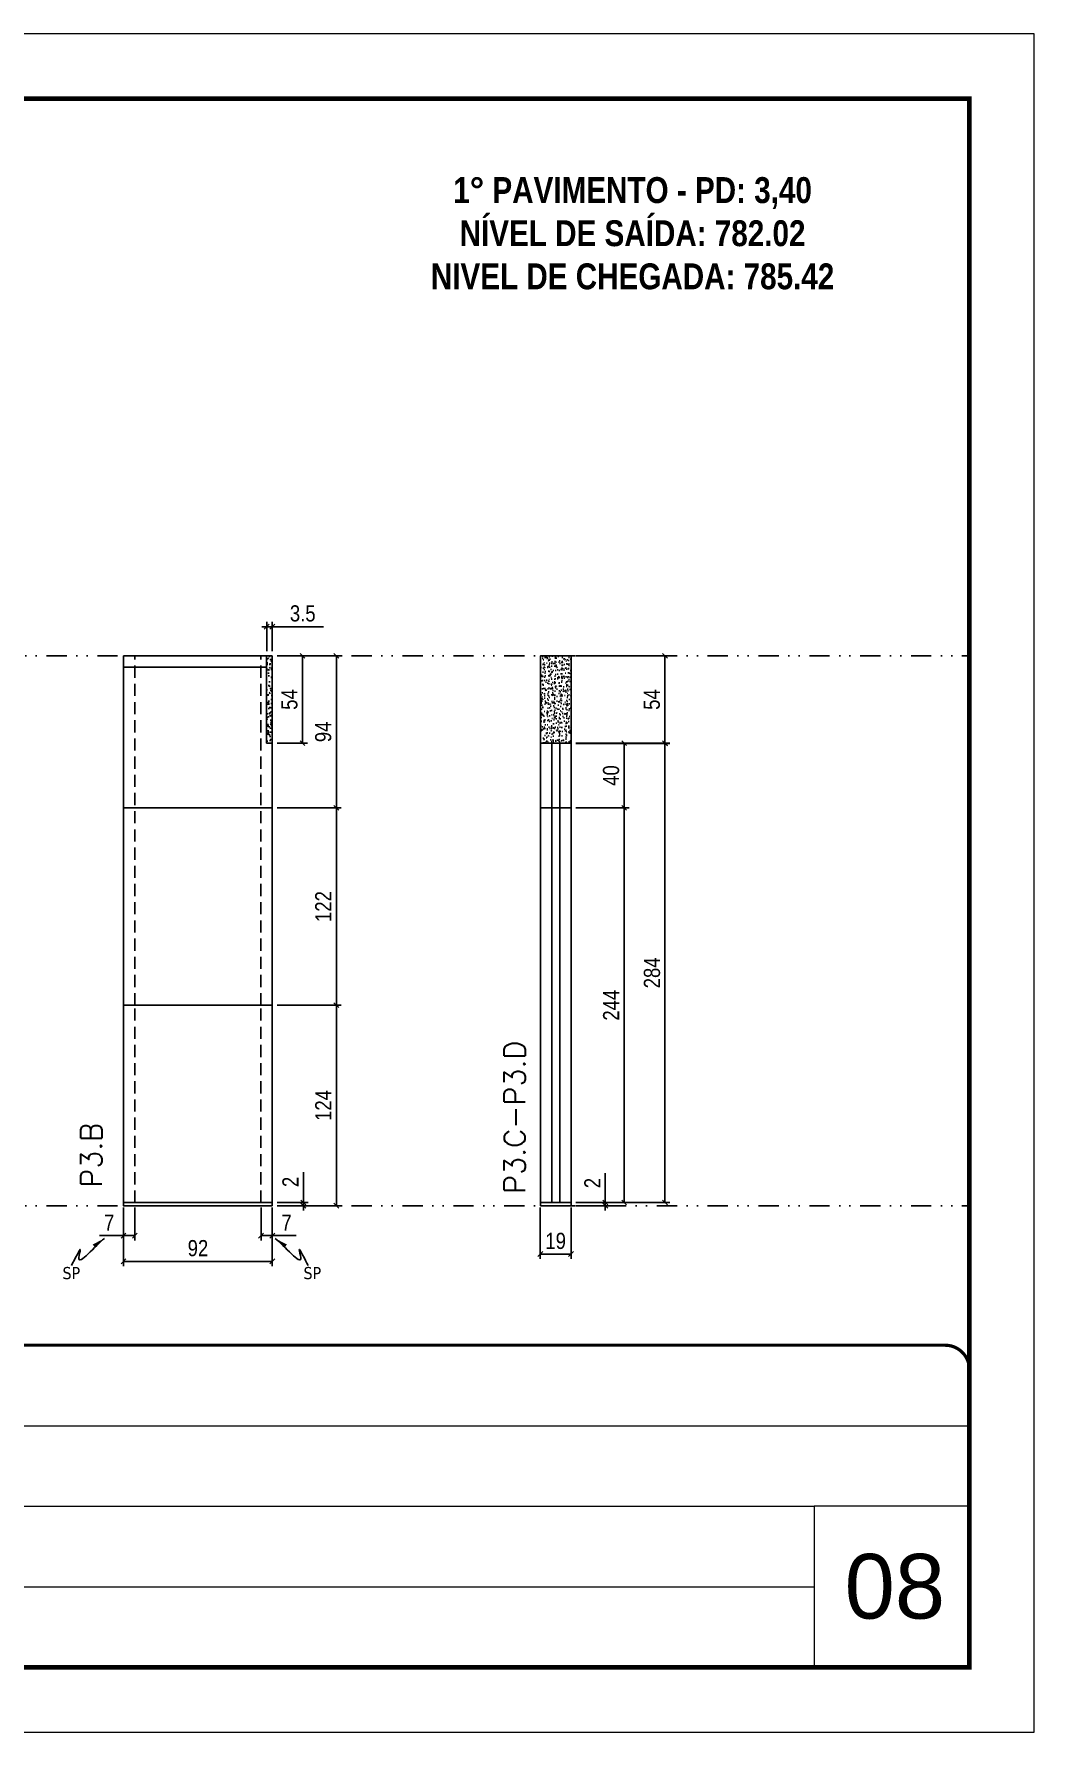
# Model space of a CAD drawing. Header units: millimetres. Extents: x 169816 to 178745, y 96537 to 113647.
# Drawn here: x 175451 to 176070, y 110320 to 111370 of the extents above; entities that cross this region are included whole.
import ezdxf

# ---------------------------------------------------------------- set-up
doc = ezdxf.new("R2010")
doc.units = ezdxf.units.MM
for name, pattern in [('CONTINUO', [0]), ('DASHED', [0.75, 0.5, -0.25]), ('DIVIDE2', [0.625, 0.25, -0.125, 0, -0.125, 0, -0.125]), ('HIDDEN', [0.375, 0.25, -0.125])]:
    doc.linetypes.add(name, pattern=pattern)
for name, color, linetype, lineweight in [('CARIMBO', 255, 'Continuous', 9), ('Folhas', 255, 'Continuous', 9), ('SARRAFO DE PRESSAO', 251, 'DASHED', 9), ('Texto Seção', 7, 'Continuous', 15)]:
    doc.layers.add(name, color=color, linetype=linetype, lineweight=lineweight)
for name, color, linetype in [('COTA', 241, 'Continuous'), ('NOMENCLATURA', 7, 'Continuous'), ('Nível', 160, 'Continuous'), ('Painéis', 200, 'Continuous'), ('SARR_2.2x7', 40, 'Continuous'), ('Sarrafo de Pressão', 42, 'HIDDEN'), ('texto', 7, 'Continuous')]:
    doc.layers.add(name, color=color, linetype=linetype)
doc.styles.add('ARIAL', font='arial.ttf')
doc.styles.add('COTA TECNICA', font='techl___.ttf', dxfattribs={"height": 10})
doc.styles.add('COTA TECNICA-50', font='techl___.ttf', dxfattribs={"height": 10})
doc.styles.add('REGUA-120', font='ROMANS.shx', dxfattribs={"height": 15})
doc.styles.add('ROMANC', font='techb___.ttf', dxfattribs={"height": 2.5})
doc.styles.get("Standard").update_dxf_attribs({"font": 'arial.ttf'})
doc.dimstyles.new('COTA PAINEL-50', dxfattribs={"dimtxt": 10, "dimasz": 3, "dimexe": 3, "dimexo": 3, "dimgap": 3, "dimtad": 1, "dimdec": 1, "dimzin": 12, "dimdsep": 46, "dimtxsty": 'COTA TECNICA-50', "dimblk1": 'OBLIQUE', "dimblk2": 'OBLIQUE', "dimsah": 1, "dimcen": 0.9, "dimclrd": 4, "dimclre": 4, "dimclrt": 240, "dimadec": 1, "dimazin": 3, "dimtfac": 1, "dimtdec": 1, "dimtmove": 0, "dimatfit": 3, "dimfxl": 1, "dimtolj": 1, "dimtzin": 12, "dimarcsym": 0})
doc.dimstyles.new('PAINEL', dxfattribs={"dimtxt": 10, "dimasz": 3, "dimexe": 3, "dimexo": 3, "dimgap": 3, "dimtad": 1, "dimdec": 1, "dimzin": 12, "dimdsep": 46, "dimtxsty": 'COTA TECNICA', "dimblk1": 'OBLIQUE', "dimblk2": 'OBLIQUE', "dimsah": 1, "dimcen": 0.9, "dimclrd": 4, "dimclre": 4, "dimclrt": 240, "dimadec": 1, "dimazin": 3, "dimtfac": 1, "dimtdec": 1, "dimtmove": 0, "dimatfit": 3, "dimfxl": 1, "dimtolj": 1, "dimtzin": 12, "dimarcsym": 0})
doc.dimstyles.get("Standard").update_dxf_attribs({"dimtxt": 0.18, "dimasz": 0.18, "dimexe": 0.18, "dimexo": 0.0625, "dimgap": 0.09, "dimtad": 0, "dimtih": 1, "dimtoh": 1, "dimdec": 4, "dimzin": 0, "dimdsep": 46, "dimtxsty": 'Standard', "dimcen": 0.09, "dimadec": 0, "dimazin": 0, "dimtfac": 1, "dimtdec": 4, "dimtofl": 0, "dimtmove": 0, "dimatfit": 3, "dimfxl": 1, "dimtolj": 1, "dimtzin": 0, "dimarcsym": 0})

# ---------------------------------------------------------------- blocks, each defined once
blk = doc.blocks.new('9999999999')
at = {"color": 30, "linetype": 'CONTINUO'}
for p, q in [((98564.6, 34379.6), (99584, 34379.6)), ((98564.6, 34329.8), (99488, 34329.8)), ((99584, 34329.8), (99488, 34329.8)), ((99488, 34329.8), (99488, 34230.2)), ((98564.6, 34280), (99488, 34280))]:
    blk.add_line(p, q, dxfattribs=at)
at = {"color": 30, "linetype": 'CONTINUO', "const_width": 2}
blk.add_lwpolyline([(99584, 34230.2), (99584, 34414.4, 0.414214), (99569, 34429.4), (98229, 34429.4, 0.414214), (98214, 34414.4), (98214, 34245.2, 0.414214), (98229, 34230.2), (99584, 34230.2)], format="xyb", dxfattribs=at)
at = {"layer": 'Folhas'}
blk.add_lwpolyline([(98139, 34190.2), (99624, 34190.2), (99624, 35240.2), (98139, 35240.2)], close=True, dxfattribs=at)
at = {"layer": 'Folhas', "color": 30, "const_width": 3}
blk.add_lwpolyline([(98214, 34230.2), (99584, 34230.2), (99584, 35200.2), (98214, 35200.2)], close=True, dxfattribs=at)
blk = doc.blocks.new('_Oblique')
at = {"color": 0, "linetype": 'ByBlock', "lineweight": -2}
blk.add_line((-0.5, -0.5), (0.5, 0.5), dxfattribs=at)
blk = doc.blocks.new('*D209')
at = {"layer": 'COTA', "color": 4, "lineweight": -2, "transparency": 16777216}
for p, q in [((175506.5, 110644.4), (175506.5, 110608)), ((175598.5, 110644.4), (175598.5, 110608)), ((175506.5, 110611), (175598.5, 110611))]:
    blk.add_line(p, q, dxfattribs=at)
at = {"layer": 'Defpoints', "color": 0, "transparency": 16777216}
for p in [(175506.5, 110647.4), (175598.5, 110647.4), (175598.5, 110611)]:
    blk.add_point(p, dxfattribs=at)
at = {"layer": 'COTA', "color": 4, "lineweight": -2, "transparency": 16777216, "xscale": 3, "yscale": 3, "zscale": 3, "rotation": 180}
blk.add_blockref('_Oblique', (175506.5, 110611), dxfattribs=at)
at = {"layer": 'COTA', "color": 4, "lineweight": -2, "transparency": 16777216, "xscale": 3, "yscale": 3, "zscale": 3}
blk.add_blockref('_Oblique', (175598.5, 110611), dxfattribs=at)
at = {"layer": 'COTA', "color": 240, "transparency": 16777216, "insert": (175552.5, 110619.1), "char_height": 10, "attachment_point": 5, "style": 'COTA TECNICA'}
blk.add_mtext('\\A1;92', dxfattribs=at)
blk = doc.blocks.new('*D210')
at = {"layer": 'COTA', "color": 4, "lineweight": -2, "transparency": 16777216}
for p, q in [((175506.5, 110642.4), (175506.5, 110623.9)), ((175513.5, 110644.4), (175513.5, 110623.9)), ((175506.5, 110626.9), (175491.7, 110626.9)), ((175513.5, 110626.9), (175506.5, 110626.9))]:
    blk.add_line(p, q, dxfattribs=at)
at = {"layer": 'Defpoints', "color": 0, "transparency": 16777216}
for p in [(175506.5, 110645.4), (175513.5, 110647.4), (175506.5, 110626.9)]:
    blk.add_point(p, dxfattribs=at)
at = {"layer": 'COTA', "color": 4, "lineweight": -2, "transparency": 16777216, "xscale": 3, "yscale": 3, "zscale": 3, "rotation": 180}
blk.add_blockref('_Oblique', (175506.5, 110626.9), dxfattribs=at)
at = {"layer": 'COTA', "color": 4, "lineweight": -2, "transparency": 16777216, "xscale": 3, "yscale": 3, "zscale": 3}
blk.add_blockref('_Oblique', (175513.5, 110626.9), dxfattribs=at)
at = {"layer": 'COTA', "color": 240, "transparency": 16777216, "insert": (175497.6, 110634.9), "char_height": 10, "attachment_point": 5, "style": 'COTA TECNICA-50'}
blk.add_mtext('\\A1;7', dxfattribs=at)
blk = doc.blocks.new('*D211')
at = {"layer": 'COTA', "color": 4, "lineweight": -2, "transparency": 16777216}
for p, q in [((175591.5, 110644.4), (175591.5, 110623.9)), ((175598.5, 110642.4), (175598.5, 110623.9)), ((175591.5, 110626.9), (175598.5, 110626.9)), ((175598.5, 110626.9), (175613.2, 110626.9))]:
    blk.add_line(p, q, dxfattribs=at)
at = {"layer": 'Defpoints', "color": 0, "transparency": 16777216}
for p in [(175591.5, 110647.4), (175598.5, 110645.4), (175598.5, 110626.9)]:
    blk.add_point(p, dxfattribs=at)
at = {"layer": 'COTA', "color": 4, "lineweight": -2, "transparency": 16777216, "xscale": 3, "yscale": 3, "zscale": 3, "rotation": 180}
blk.add_blockref('_Oblique', (175591.5, 110626.9), dxfattribs=at)
at = {"layer": 'COTA', "color": 4, "lineweight": -2, "transparency": 16777216, "xscale": 3, "yscale": 3, "zscale": 3}
blk.add_blockref('_Oblique', (175598.5, 110626.9), dxfattribs=at)
at = {"layer": 'COTA', "color": 240, "transparency": 16777216, "insert": (175607.3, 110634.9), "char_height": 10, "attachment_point": 5, "style": 'COTA TECNICA-50'}
blk.add_mtext('\\A1;7', dxfattribs=at)
blk = doc.blocks.new('*D212')
at = {"layer": 'COTA', "color": 4, "linetype": 'ByBlock', "lineweight": -2, "transparency": 16777216}
for p, q in [((175601.5, 110769.4), (175641.1, 110769.4)), ((175638.1, 110645.4), (175638.1, 110769.4)), ((175601.5, 110645.4), (175641.1, 110645.4))]:
    blk.add_line(p, q, dxfattribs=at)
at = {"layer": 'Defpoints', "color": 0, "linetype": 'ByBlock', "transparency": 16777216}
for p in [(175598.5, 110769.4), (175638.1, 110769.4), (175598.5, 110645.4)]:
    blk.add_point(p, dxfattribs=at)
at = {"layer": 'COTA', "color": 4, "linetype": 'ByBlock', "lineweight": -2, "transparency": 16777216, "xscale": 3, "yscale": 3, "zscale": 3}
for p, rotation in [((175638.1, 110769.4), 90), ((175638.1, 110645.4), 270)]:
    blk.add_blockref('_Oblique', p, dxfattribs=dict(at, rotation=rotation))
at = {"layer": 'COTA', "color": 240, "linetype": 'ByBlock', "transparency": 16777216, "insert": (175630, 110707.4), "char_height": 10, "attachment_point": 5, "rotation": 90, "style": 'COTA TECNICA'}
blk.add_mtext('\\A1;124', dxfattribs=at)
blk = doc.blocks.new('*D213')
at = {"layer": 'COTA', "color": 4, "lineweight": -2, "transparency": 16777216}
for p, q in [((175617.7, 110647.4), (175617.7, 110666.2)), ((175601.5, 110647.4), (175620.7, 110647.4)), ((175601.5, 110645.4), (175620.7, 110645.4)), ((175617.7, 110645.4), (175617.7, 110647.4)), ((175617.7, 110645.4), (175617.7, 110642.4))]:
    blk.add_line(p, q, dxfattribs=at)
at = {"layer": 'Defpoints', "color": 0, "transparency": 16777216}
for p in [(175598.5, 110647.4), (175598.5, 110645.4), (175617.7, 110645.4)]:
    blk.add_point(p, dxfattribs=at)
at = {"layer": 'COTA', "color": 4, "lineweight": -2, "transparency": 16777216, "xscale": 3, "yscale": 3, "zscale": 3}
for p, rotation in [((175617.7, 110647.4), 270), ((175617.7, 110645.4), 90)]:
    blk.add_blockref('_Oblique', p, dxfattribs=dict(at, rotation=rotation))
at = {"layer": 'COTA', "color": 240, "transparency": 16777216, "insert": (175609.7, 110660.1), "char_height": 10, "attachment_point": 5, "rotation": 90, "style": 'COTA TECNICA-50'}
blk.add_mtext('\\A1;2', dxfattribs=at)
blk = doc.blocks.new('*D214')
at = {"layer": 'COTA', "color": 4, "linetype": 'ByBlock', "lineweight": -2, "transparency": 16777216}
for p, q in [((175601.5, 110769.4), (175641.1, 110769.4)), ((175638.1, 110645.4), (175638.1, 110769.4)), ((175601.5, 110645.4), (175641.1, 110645.4))]:
    blk.add_line(p, q, dxfattribs=at)
at = {"layer": 'Defpoints', "color": 0, "linetype": 'ByBlock', "transparency": 16777216}
for p in [(175598.5, 110769.4), (175638.1, 110769.4), (175598.5, 110645.4)]:
    blk.add_point(p, dxfattribs=at)
at = {"layer": 'COTA', "color": 4, "linetype": 'ByBlock', "lineweight": -2, "transparency": 16777216, "xscale": 3, "yscale": 3, "zscale": 3}
for p, rotation in [((175638.1, 110769.4), 90), ((175638.1, 110645.4), 270)]:
    blk.add_blockref('_Oblique', p, dxfattribs=dict(at, rotation=rotation))
at = {"layer": 'COTA', "color": 240, "linetype": 'ByBlock', "transparency": 16777216, "insert": (175630, 110707.4), "char_height": 10, "attachment_point": 5, "rotation": 90, "style": 'COTA TECNICA'}
blk.add_mtext('\\A1;124', dxfattribs=at)
blk = doc.blocks.new('*D200')
at = {"layer": 'COTA', "color": 4, "lineweight": -2, "transparency": 16777216}
for p, q in [((175764.2, 110644.4), (175764.2, 110612.5)), ((175783.2, 110644.4), (175783.2, 110612.5)), ((175764.2, 110615.5), (175783.2, 110615.5))]:
    blk.add_line(p, q, dxfattribs=at)
at = {"layer": 'Defpoints', "color": 0, "transparency": 16777216}
for p in [(175764.2, 110647.4), (175783.2, 110647.4), (175783.2, 110615.5)]:
    blk.add_point(p, dxfattribs=at)
at = {"layer": 'COTA', "color": 4, "lineweight": -2, "transparency": 16777216, "xscale": 3, "yscale": 3, "zscale": 3, "rotation": 180}
blk.add_blockref('_Oblique', (175764.2, 110615.5), dxfattribs=at)
at = {"layer": 'COTA', "color": 4, "lineweight": -2, "transparency": 16777216, "xscale": 3, "yscale": 3, "zscale": 3}
blk.add_blockref('_Oblique', (175783.2, 110615.5), dxfattribs=at)
at = {"layer": 'COTA', "color": 240, "transparency": 16777216, "insert": (175773.7, 110623.6), "char_height": 10, "attachment_point": 5, "style": 'COTA TECNICA'}
blk.add_mtext('\\A1;19', dxfattribs=at)
blk = doc.blocks.new('*D201')
at = {"layer": 'COTA', "color": 4, "lineweight": -2, "transparency": 16777216}
for p, q in [((175804.4, 110647.4), (175804.4, 110665.5)), ((175786.2, 110647.4), (175807.4, 110647.4)), ((175786.2, 110645.4), (175807.4, 110645.4)), ((175804.4, 110645.4), (175804.4, 110647.4)), ((175804.4, 110645.4), (175804.4, 110642.4))]:
    blk.add_line(p, q, dxfattribs=at)
at = {"layer": 'Defpoints', "color": 0, "transparency": 16777216}
for p in [(175783.2, 110647.4), (175783.2, 110645.4), (175804.4, 110647.4)]:
    blk.add_point(p, dxfattribs=at)
at = {"layer": 'COTA', "color": 4, "lineweight": -2, "transparency": 16777216, "xscale": 3, "yscale": 3, "zscale": 3}
for p, rotation in [((175804.4, 110647.4), 270), ((175804.4, 110645.4), 90)]:
    blk.add_blockref('_Oblique', p, dxfattribs=dict(at, rotation=rotation))
at = {"layer": 'COTA', "color": 240, "transparency": 16777216, "insert": (175796.4, 110659.4), "char_height": 10, "attachment_point": 5, "rotation": 90, "style": 'COTA TECNICA-50'}
blk.add_mtext('\\A1;2', dxfattribs=at)
blk = doc.blocks.new('*D215')
at = {"layer": 'COTA', "color": 4, "linetype": 'ByBlock', "lineweight": -2, "transparency": 16777216}
for p, q in [((175786.2, 110985.4), (175844.3, 110985.4)), ((175841.3, 110985.4), (175841.3, 110931.3)), ((175786.2, 110931.3), (175844.3, 110931.3))]:
    blk.add_line(p, q, dxfattribs=at)
at = {"layer": 'Defpoints', "color": 0, "linetype": 'ByBlock', "transparency": 16777216}
for p in [(175783.2, 110985.4), (175783.2, 110931.3), (175841.3, 110931.3)]:
    blk.add_point(p, dxfattribs=at)
at = {"layer": 'COTA', "color": 4, "linetype": 'ByBlock', "lineweight": -2, "transparency": 16777216, "xscale": 3, "yscale": 3, "zscale": 3}
for p, rotation in [((175841.3, 110985.4), 90), ((175841.3, 110931.3), 270)]:
    blk.add_blockref('_Oblique', p, dxfattribs=dict(at, rotation=rotation))
at = {"layer": 'COTA', "color": 240, "linetype": 'ByBlock', "transparency": 16777216, "insert": (175833.2, 110958.4), "char_height": 10, "attachment_point": 5, "rotation": 90, "style": 'COTA TECNICA'}
blk.add_mtext('\\A1;54', dxfattribs=at)
blk = doc.blocks.new('*D216')
at = {"layer": 'COTA', "color": 4, "lineweight": -2, "transparency": 16777216}
for p, q in [((175786.2, 110931.4), (175819.1, 110931.4)), ((175816.1, 110891.4), (175816.1, 110931.4)), ((175786.2, 110891.4), (175819.1, 110891.4))]:
    blk.add_line(p, q, dxfattribs=at)
at = {"layer": 'Defpoints', "color": 0, "transparency": 16777216}
for p in [(175783.2, 110931.4), (175816.1, 110931.4), (175783.2, 110891.4)]:
    blk.add_point(p, dxfattribs=at)
at = {"layer": 'COTA', "color": 4, "lineweight": -2, "transparency": 16777216, "xscale": 3, "yscale": 3, "zscale": 3}
for p, rotation in [((175816.1, 110931.4), 90), ((175816.1, 110891.4), 270)]:
    blk.add_blockref('_Oblique', p, dxfattribs=dict(at, rotation=rotation))
at = {"layer": 'COTA', "color": 240, "transparency": 16777216, "insert": (175808, 110911.4), "char_height": 10, "attachment_point": 5, "rotation": 90, "style": 'COTA TECNICA-50'}
blk.add_mtext('\\A1;40', dxfattribs=at)
blk = doc.blocks.new('*D202')
at = {"layer": 'COTA', "color": 4, "lineweight": -2, "transparency": 16777216}
for p, q in [((175601.5, 110891.4), (175641.1, 110891.4)), ((175638.1, 110769.4), (175638.1, 110891.4)), ((175601.5, 110769.4), (175641.1, 110769.4))]:
    blk.add_line(p, q, dxfattribs=at)
at = {"layer": 'Defpoints', "color": 0, "transparency": 16777216}
for p in [(175598.5, 110891.4), (175638.1, 110891.4), (175598.5, 110769.4)]:
    blk.add_point(p, dxfattribs=at)
at = {"layer": 'COTA', "color": 4, "lineweight": -2, "transparency": 16777216, "xscale": 3, "yscale": 3, "zscale": 3}
for p, rotation in [((175638.1, 110891.4), 90), ((175638.1, 110769.4), 270)]:
    blk.add_blockref('_Oblique', p, dxfattribs=dict(at, rotation=rotation))
at = {"layer": 'COTA', "color": 240, "transparency": 16777216, "insert": (175630, 110830.4), "char_height": 10, "attachment_point": 5, "rotation": 90, "style": 'COTA TECNICA-50'}
blk.add_mtext('\\A1;122', dxfattribs=at)
blk = doc.blocks.new('*D217')
at = {"layer": 'COTA', "color": 4, "lineweight": -2, "transparency": 16777216}
for p, q in [((175786.2, 110891.4), (175819.1, 110891.4)), ((175816.1, 110647.4), (175816.1, 110891.4)), ((175786.2, 110647.4), (175819.1, 110647.4))]:
    blk.add_line(p, q, dxfattribs=at)
at = {"layer": 'Defpoints', "color": 0, "transparency": 16777216}
for p in [(175783.2, 110891.4), (175816.1, 110891.4), (175783.2, 110647.4)]:
    blk.add_point(p, dxfattribs=at)
at = {"layer": 'COTA', "color": 4, "lineweight": -2, "transparency": 16777216, "xscale": 3, "yscale": 3, "zscale": 3}
for p, rotation in [((175816.1, 110891.4), 90), ((175816.1, 110647.4), 270)]:
    blk.add_blockref('_Oblique', p, dxfattribs=dict(at, rotation=rotation))
at = {"layer": 'COTA', "color": 240, "transparency": 16777216, "insert": (175808, 110769.4), "char_height": 10, "attachment_point": 5, "rotation": 90, "style": 'COTA TECNICA'}
blk.add_mtext('\\A1;244', dxfattribs=at)
blk = doc.blocks.new('*D220')
at = {"layer": 'COTA', "color": 4, "lineweight": -2, "transparency": 16777216}
for p, q in [((175786.2, 110931.4), (175844.3, 110931.4)), ((175841.3, 110931.4), (175841.3, 110647.4)), ((175786.2, 110647.4), (175844.3, 110647.4))]:
    blk.add_line(p, q, dxfattribs=at)
at = {"layer": 'Defpoints', "color": 0, "transparency": 16777216}
for p in [(175783.2, 110931.4), (175783.2, 110647.4), (175841.3, 110647.4)]:
    blk.add_point(p, dxfattribs=at)
at = {"layer": 'COTA', "color": 4, "lineweight": -2, "transparency": 16777216, "xscale": 3, "yscale": 3, "zscale": 3}
for p, rotation in [((175841.3, 110931.4), 90), ((175841.3, 110647.4), 270)]:
    blk.add_blockref('_Oblique', p, dxfattribs=dict(at, rotation=rotation))
at = {"layer": 'COTA', "color": 240, "transparency": 16777216, "insert": (175833.3, 110789.4), "char_height": 10, "attachment_point": 5, "rotation": 90, "style": 'COTA TECNICA'}
blk.add_mtext('\\A1;284', dxfattribs=at)
blk = doc.blocks.new('*D233')
at = {"layer": 'COTA', "color": 4, "lineweight": -2, "transparency": 16777216}
for p, q in [((175601.5, 110985.4), (175620.2, 110985.4)), ((175617.2, 110985.4), (175617.2, 110931.4)), ((175601.5, 110931.4), (175620.2, 110931.4))]:
    blk.add_line(p, q, dxfattribs=at)
at = {"layer": 'Defpoints', "color": 0, "transparency": 16777216}
for p in [(175598.5, 110985.4), (175598.5, 110931.4), (175617.2, 110931.4)]:
    blk.add_point(p, dxfattribs=at)
at = {"layer": 'COTA', "color": 4, "lineweight": -2, "transparency": 16777216, "xscale": 3, "yscale": 3, "zscale": 3}
for p, rotation in [((175617.2, 110985.4), 90), ((175617.2, 110931.4), 270)]:
    blk.add_blockref('_Oblique', p, dxfattribs=dict(at, rotation=rotation))
at = {"layer": 'COTA', "color": 240, "transparency": 16777216, "insert": (175609.1, 110958.4), "char_height": 10, "attachment_point": 5, "rotation": 90, "style": 'COTA TECNICA'}
blk.add_mtext('\\A1;54', dxfattribs=at)
blk = doc.blocks.new('*D234')
at = {"layer": 'COTA', "color": 4, "lineweight": -2, "transparency": 16777216}
for p, q in [((175595, 110988.4), (175595, 111006.4)), ((175598.5, 110988.4), (175598.5, 111006.4)), ((175595, 111003.4), (175592, 111003.4)), ((175595, 111003.4), (175598.5, 111003.4)), ((175598.5, 111003.4), (175630.1, 111003.4))]:
    blk.add_line(p, q, dxfattribs=at)
at = {"layer": 'Defpoints', "color": 0, "transparency": 16777216}
for p in [(175598.5, 111003.4), (175595, 110985.4), (175598.5, 110985.4)]:
    blk.add_point(p, dxfattribs=at)
at = {"layer": 'COTA', "color": 4, "lineweight": -2, "transparency": 16777216, "xscale": 3, "yscale": 3, "zscale": 3}
blk.add_blockref('_Oblique', (175595, 111003.4), dxfattribs=at)
at = {"layer": 'COTA', "color": 4, "lineweight": -2, "transparency": 16777216, "xscale": 3, "yscale": 3, "zscale": 3, "rotation": 180}
blk.add_blockref('_Oblique', (175598.5, 111003.4), dxfattribs=at)
at = {"layer": 'COTA', "color": 240, "transparency": 16777216, "insert": (175617.3, 111011.6), "char_height": 10, "attachment_point": 5, "style": 'COTA TECNICA'}
blk.add_mtext('\\A1;3.5', dxfattribs=at)
blk = doc.blocks.new('*D367')
at = {"layer": 'COTA', "color": 4, "lineweight": -2, "transparency": 16777216}
for p, q in [((175601.5, 110985.4), (175641.1, 110985.4)), ((175638.1, 110891.4), (175638.1, 110985.4)), ((175601.5, 110891.4), (175641.1, 110891.4))]:
    blk.add_line(p, q, dxfattribs=at)
at = {"layer": 'Defpoints', "color": 0, "transparency": 16777216}
for p in [(175598.5, 110985.4), (175638.1, 110985.4), (175598.5, 110891.4)]:
    blk.add_point(p, dxfattribs=at)
at = {"layer": 'COTA', "color": 4, "lineweight": -2, "transparency": 16777216, "xscale": 3, "yscale": 3, "zscale": 3}
for p, rotation in [((175638.1, 110985.4), 90), ((175638.1, 110891.4), 270)]:
    blk.add_blockref('_Oblique', p, dxfattribs=dict(at, rotation=rotation))
at = {"layer": 'COTA', "color": 240, "transparency": 16777216, "insert": (175630, 110938.4), "char_height": 10, "attachment_point": 5, "rotation": 90, "style": 'COTA TECNICA'}
blk.add_mtext('\\A1;94', dxfattribs=at)

msp = doc.modelspace()

# ---------------------------------------------------------------- hatches: boundary and pattern name
at = {"layer": 'COTA', "linetype": 'ByBlock'}
h = msp.add_hatch(dxfattribs=at)
h.set_pattern_fill('AR-CONC', color=256, scale=0.03)
h.paths.add_polyline_path([(175598.46, 110985.36), (175594.96, 110985.36), (175594.96, 110931.36), (175598.46, 110931.36)])
h = msp.add_hatch(dxfattribs=at)
h.set_pattern_fill('AR-CONC', color=256, scale=0.03)
h.set_pattern_definition([(50, (166680.1175, 106873.372), (5.46554, -0.4781726), [0.5715, -6.2865]), (355, (166680.1175, 106873.372), (-1.0573026, 5.7317054), [0.4572, -5.0292175]), (100.451445, (166680.573, 106873.332), (4.4082374, 5.2535326), [0.4857003, -5.3427073]), (46.1842, (166680.1175, 106874.896), (8.132371, -1.26127), [0.85725, -9.42975]), (96.63556, (166680.795, 106874.791), (7.122124, 7.422784), [0.728551, -8.014068]), (351.18415, (166680.1175, 106874.896), (7.122124, 7.422784), [0.685799, -7.543792]), (21, (166680.8795, 106874.515), (4.5484317, -3.067956), [0.5715, -6.2865]), (326, (166680.8795, 106874.515), (1.854061, 5.525639), [0.4572, -5.0292]), (71.451445, (166681.2586, 106874.259), (6.4024926, 2.457683), [0.4857003, -5.342698]), (37.5, (166680.1175, 106873.3718), (0.0926581, 2.53665117), [0, -4.96824, 0, -5.1054, 0, -5.04825]), (7.5, (166680.1175, 106873.3718), (2.0045899, 3.00541724), [0, -2.91084, 0, -4.85394, 0, -1.92405]), (327.5, (166678.4183, 106873.3718), (4.06771786, -0.1718623), [0, -1.905, 0, -5.9436, 0, -7.8867]), (317.5, (166677.6563, 106873.3718), (4.4438754, 0.7627947), [0, -2.4765, 0, -3.94716, 0, -5.6007])])
h.paths.add_polyline_path([(175783.24, 110985.36), (175764.24, 110985.36), (175764.24, 110931.21), (175783.24, 110931.21)])

# ---------------------------------------------------------------- linework, layer by layer
for p in [(175594.96, 110985.36), (175598.46, 110931.36)]:
    msp.add_line(p, (175598.46, 110985.36), dxfattribs=at)
msp.add_lwpolyline([(175764.24, 110931.34), (175783.24, 110931.34), (175783.24, 110985.36), (175764.24, 110985.36)], close=True, dxfattribs=at)
at = {"layer": 'Nível', "color": 4, "linetype": 'DIVIDE2', "ltscale": 50}
for p, q in [((175049.99, 110985.36), (176029.52, 110985.36)), ((175049.99, 110645.36), (176029.52, 110645.36))]:
    msp.add_line(p, q, dxfattribs=at)
at = {"layer": 'Painéis'}
for p, q in [((175506.46, 110985.36), (175506.46, 110769.36)), ((175506.46, 110985.36), (175594.96, 110985.36)), ((175594.96, 110931.36), (175594.96, 110985.36)), ((175594.96, 110931.36), (175598.46, 110931.36)), ((175598.46, 110769.36), (175598.46, 110931.36)), ((175764.24, 110931.36), (175783.24, 110931.36)), ((175764.24, 110931.34), (175764.24, 110647.36)), ((175764.24, 110931.34), (175783.24, 110931.34)), ((175783.24, 110931.34), (175764.24, 110931.34)), ((175783.24, 110931.34), (175783.24, 110647.36)), ((175506.46, 110891.36), (175598.46, 110891.36)), ((175783.24, 110891.36), (175764.24, 110891.36)), ((175598.46, 110769.36), (175506.46, 110769.36)), ((175506.46, 110769.36), (175506.46, 110647.36)), ((175506.46, 110769.36), (175598.46, 110769.36)), ((175598.46, 110647.36), (175598.46, 110769.36)), ((175506.46, 110647.36), (175598.46, 110647.36)), ((175764.24, 110647.36), (175783.24, 110647.36)), ((175764.24, 110647.36), (175783.24, 110647.36)), ((175764.24, 110645.36), (175764.24, 110647.36)), ((175783.24, 110645.36), (175764.24, 110645.36)), ((175783.24, 110647.36), (175783.24, 110645.36))]:
    msp.add_line(p, q, dxfattribs=at)
msp.add_lwpolyline([(175598.46, 110645.36), (175506.46, 110645.36), (175506.46, 110647.36), (175598.46, 110647.36)], close=True, dxfattribs=at)
at = {"layer": 'SARR_2.2x7'}
for p, q in [((175506.46, 110978.36), (175594.96, 110978.36)), ((175771.24, 110931.34), (175771.24, 110647.36)), ((175776.24, 110931.34), (175776.24, 110647.36))]:
    msp.add_line(p, q, dxfattribs=at)
at = {"layer": 'Sarrafo de Pressão', "ltscale": 30}
for p, q in [((175513.46, 110769.36), (175513.46, 110985.36)), ((175591.46, 110769.36), (175591.46, 110985.36)), ((175513.46, 110647.36), (175513.46, 110769.36)), ((175591.46, 110647.36), (175591.46, 110769.36))]:
    msp.add_line(p, q, dxfattribs=at)

# ---------------------------------------------------------------- block references
at = {"layer": 'SARRAFO DE PRESSAO', "color": 6, "linetype": 'ByBlock'}
msp.add_blockref('9999999999', (76445.54, 76129.75), dxfattribs=at)

# ---------------------------------------------------------------- texts
at = {"layer": 'CARIMBO', "style": 'ARIAL'}
msp.add_text('08', height=40, dxfattribs=at).set_placement((175952.38, 110390.1))
at = {"layer": 'NOMENCLATURA', "color": 2, "insert": (175821.26, 111308.09), "char_height": 16, "attachment_point": 2, "style": 'ROMANC'}
msp.add_mtext_dynamic_manual_height_columns('\\P1° PAVIMENTO - PD: 3,40\\PNÍVEL DE SAÍDA: 782.02\\PNIVEL DE CHEGADA: 785.42', width=328.3607, gutter_width=1, heights=[0], dxfattribs=at)
at = {"layer": 'texto', "color": 0, "char_height": 7.5, "attachment_point": 5}
for insert in [(175474.21, 110603.69), (175623.24, 110603.69)]:
    msp.add_mtext('{\\fTahoma|b0|i0|c0|p34;\\C4;SP}', dxfattribs=dict(at, insert=insert))
at = {"layer": 'Texto Seção', "char_height": 13, "width": 285.3299, "attachment_point": 7, "rotation": 90, "style": 'REGUA-120'}
for s, insert in [('\\pxt4;P3.C-P3.D', (175754.79, 110652.78)), ('P3.B', (175492.99, 110656.62))]:
    msp.add_mtext(s, dxfattribs=dict(at, insert=insert))

# ---------------------------------------------------------------- dimensions: what is measured, and where the dimension line sits
at = {"layer": 'COTA'}
for base, p1, p2, dimstyle, picture, middle in [((175598.46, 111003.36), (175594.96, 110985.36), (175598.46, 110985.36), 'PAINEL', '*D234', (175617.26, 111011.58)), ((175598.46, 110626.85), (175591.46, 110647.36), (175598.46, 110645.36), 'COTA PAINEL-50', '*D211', (175607.33, 110634.93))]:
    dim = msp.add_linear_dim(base=base, p1=p1, p2=p2, dimstyle=dimstyle, dxfattribs=at)
    dim.commit()
    dim.dimension.update_dxf_attribs({"geometry": picture, "text_midpoint": middle})
for base, p1, p2, angle, dimstyle, picture, middle in [((175617.18, 110931.36), (175598.46, 110985.36), (175598.46, 110931.36), 90, 'PAINEL', '*D233', (175609.07, 110958.36)), ((175638.1, 110985.36), (175598.46, 110891.36), (175598.46, 110985.36), 90, 'PAINEL', '*D367', (175630, 110938.36)), ((175816.09, 110931.36), (175783.24, 110891.36), (175783.24, 110931.36), 90, 'COTA PAINEL-50', '*D216', (175807.99, 110911.36)), ((175841.35, 110647.36), (175783.24, 110931.36), (175783.24, 110647.36), 90, 'PAINEL', '*D220', (175833.25, 110789.36)), ((175638.1, 110891.36), (175598.46, 110769.36), (175598.46, 110891.36), 90, 'COTA PAINEL-50', '*D202', (175630.04, 110830.36)), ((175816.09, 110891.36), (175783.24, 110647.36), (175783.24, 110891.36), 90, 'PAINEL', '*D217', (175808.02, 110769.36)), ((175506.46, 110626.85), (175513.46, 110647.36), (175506.46, 110645.36), 180, 'COTA PAINEL-50', '*D210', (175497.6, 110634.93))]:
    dim = msp.add_linear_dim(base=base, p1=p1, p2=p2, angle=angle, dimstyle=dimstyle, dxfattribs=at)
    dim.commit()
    dim.dimension.update_dxf_attribs({"geometry": picture, "text_midpoint": middle})
at = {"layer": 'COTA', "linetype": 'ByBlock'}
dim = msp.add_linear_dim(base=(175841.35, 110931.34), p1=(175783.24, 110985.36), p2=(175783.24, 110931.34), angle=90, dimstyle='PAINEL', dxfattribs=at)
dim.commit()
dim.dimension.update_dxf_attribs({"geometry": '*D215', "text_midpoint": (175833.24, 110958.35)})
for picture in ['*D212', '*D214']:
    dim = msp.add_aligned_dim(p1=(175598.46, 110645.36), p2=(175598.46, 110769.36), distance=-39.64, dimstyle='PAINEL', dxfattribs=at)
    dim.commit()
    dim.dimension.update_dxf_attribs({"geometry": picture, "text_midpoint": (175630.03, 110707.36)})
at = {"layer": 'COTA'}
for base, p1, p2, picture, middle in [((175617.72, 110645.36), (175598.46, 110647.36), (175598.46, 110645.36), '*D213', (175617.72, 110660.11)), ((175804.43, 110647.36), (175783.24, 110645.36), (175783.24, 110647.36), '*D201', (175804.43, 110659.42))]:
    dim = msp.add_linear_dim(base=base, p1=p1, p2=p2, angle=90, dimstyle='COTA PAINEL-50', dxfattribs=at)
    dim.commit()
    dim.dimension.update_dxf_attribs({"geometry": picture, "text_midpoint": middle, "dimtype": 160})
for base, p1, p2, picture, middle in [((175598.46, 110611), (175506.46, 110647.36), (175598.46, 110647.36), '*D209', (175552.46, 110619.09)), ((175783.24, 110615.47), (175764.24, 110647.36), (175783.24, 110647.36), '*D200', (175773.74, 110623.56))]:
    dim = msp.add_linear_dim(base=base, p1=p1, p2=p2, dimstyle='PAINEL', override={"dimarcsym": 2}, dxfattribs=at)
    dim.commit()
    dim.dimension.update_dxf_attribs({"geometry": picture, "text_midpoint": middle})

# ---------------------------------------------------------------- leaders
at = {"layer": 'COTA', "path_type": 1}
for points in [[(175494.63, 110625.18), (175478.85, 110613.35), (175479.77, 110618.16), (175474.22, 110608.37)], [(175600.29, 110625.18), (175616.08, 110613.35), (175615.15, 110618.16), (175620.7, 110608.37)]]:
    msp.add_leader(points, dimstyle='Standard', override={"dimasz": 8}, dxfattribs=at)

doc.saveas('drawing.dxf')
